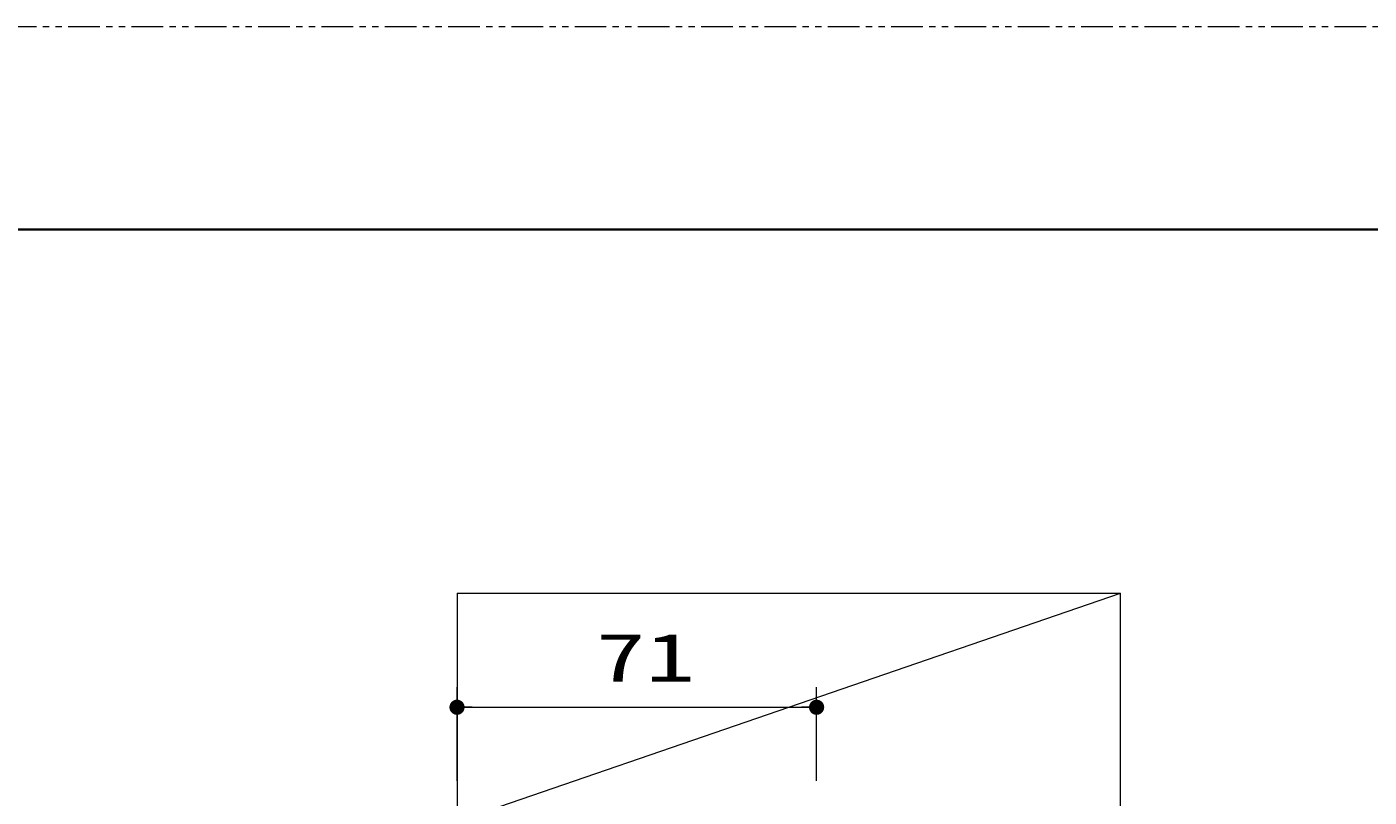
# Model space of a CAD drawing. Units: millimetres, scale not verified. Extents: x -1306 to 1306, y -607 to 607.
# Drawn here: x -852.4 to -587.3, y 441.9 to 594 of the extents above; entities that cross this region are included whole.
import ezdxf
from ezdxf.enums import TextEntityAlignment as Align

# ---------------------------------------------------------------- set-up
doc = ezdxf.new("R2010")
doc.units = ezdxf.units.MM
doc.header["$LTSCALE"] = 5
doc.header["$PDMODE"] = 32
doc.header["$PDSIZE"] = 2.5
doc.linetypes.add('USER1', pattern=[2.5, 1.25, -0.25, 0.25, -0.25, 0.25, -0.25])
for name, color, linetype, lineweight in [('0-1_線(黄)', 2, 'Continuous', 15), ('0-3_陰線', 4, 'USER1', 9), ('1-1_寸法線', 3, 'Continuous', 13), ('1-4_DEFPOINTS', 7, 'Continuous', 5), ('1-5_0', 3, 'Continuous', 25), ('1-7_図面枠', 7, 'Continuous', 35)]:
    doc.layers.add(name, color=color, linetype=linetype, lineweight=lineweight)
doc.styles.add('ＭＳ ゴシック', font='')
doc.styles.get('ＭＳ ゴシック').set_extended_font_data('MS Gothic')

# ---------------------------------------------------------------- blocks, each defined once
blk = doc.blocks.new('_DOT')
at = {"layer": '1-5_0'}
blk.add_line((-2.5, 0), (-5, 0), dxfattribs=at)
for points in [[(0, 0), (-2.5, 0), (-2.48, 0.313)], [(0, 0), (-2.48, -0.313), (-2.5, 0)], [(0, 0), (-2.48, 0.313), (-2.421, 0.622)], [(0, 0), (-2.421, -0.622), (-2.48, -0.313)], [(0, 0), (-2.421, 0.622), (-2.324, 0.92)], [(0, 0), (-2.324, -0.92), (-2.421, -0.622)], [(0, 0), (-2.324, 0.92), (-2.191, 1.204)], [(0, 0), (-2.191, -1.204), (-2.324, -0.92)], [(0, 0), (-2.191, 1.204), (-2.023, 1.469)], [(0, 0), (-2.023, -1.469), (-2.191, -1.204)], [(0, 0), (-2.023, 1.469), (-1.822, 1.711)], [(0, 0), (-1.822, -1.711), (-2.023, -1.469)], [(0, 0), (-1.822, 1.711), (-1.594, 1.926)], [(0, 0), (-1.594, -1.926), (-1.822, -1.711)], [(0, 0), (-1.594, 1.926), (-1.34, 2.111)], [(0, 0), (-1.34, -2.111), (-1.594, -1.926)], [(0, 0), (-1.34, 2.111), (-1.064, 2.262)], [(0, 0), (-1.064, -2.262), (-1.34, -2.111)], [(0, 0), (-1.064, 2.262), (-0.773, 2.378)], [(0, 0), (-0.773, -2.378), (-1.064, -2.262)], [(0, 0), (-0.773, 2.378), (-0.468, 2.456)], [(0, 0), (-0.468, -2.456), (-0.773, -2.378)], [(0, 0), (-0.468, 2.456), (-0.157, 2.495)], [(0, 0), (-0.157, -2.495), (-0.468, -2.456)], [(0, 0), (-0.157, 2.495), (0.157, 2.495)], [(0, 0), (0.157, -2.495), (-0.157, -2.495)], [(0, 0), (0.157, 2.495), (0.468, 2.456)], [(0, 0), (0.468, 2.456), (0.773, 2.378)], [(0, 0), (0.773, 2.378), (1.064, 2.262)], [(0, 0), (1.064, 2.262), (1.34, 2.111)], [(0, 0), (1.34, 2.111), (1.594, 1.926)], [(0, 0), (1.594, 1.926), (1.822, 1.711)], [(0, 0), (1.822, 1.711), (2.023, 1.469)], [(0, 0), (2.023, 1.469), (2.191, 1.204)], [(0, 0), (2.191, 1.204), (2.324, 0.92)], [(0, 0), (2.324, 0.92), (2.421, 0.622)], [(0, 0), (2.421, 0.622), (2.48, 0.313)], [(0, 0), (2.48, 0.313), (2.5, 0)], [(0, 0), (0.468, -2.456), (0.157, -2.495)], [(0, 0), (0.773, -2.378), (0.468, -2.456)], [(0, 0), (1.064, -2.262), (0.773, -2.378)], [(0, 0), (1.34, -2.111), (1.064, -2.262)], [(0, 0), (1.594, -1.926), (1.34, -2.111)], [(0, 0), (1.822, -1.711), (1.594, -1.926)], [(0, 0), (2.023, -1.469), (1.822, -1.711)], [(0, 0), (2.191, -1.204), (2.023, -1.469)], [(0, 0), (2.324, -0.92), (2.191, -1.204)], [(0, 0), (2.421, -0.622), (2.324, -0.92)], [(0, 0), (2.48, -0.313), (2.421, -0.622)], [(0, 0), (2.5, 0), (2.48, -0.313)]]:
    blk.add_solid(points, dxfattribs=at)

msp = doc.modelspace()

# ---------------------------------------------------------------- linework, layer by layer
at = {"layer": '0-1_線(黄)'}
for p, q in [((-767.444, 482.148), (-767.444, 437.148)), ((-767.444, 437.148), (-636.444, 482.148)), ((-767.444, 482.148), (-636.444, 482.148)), ((-636.447, 437.148), (-636.444, 482.148))]:
    msp.add_line(p, q, dxfattribs=at)
at = {"layer": '0-3_陰線'}
msp.add_line((387.036, 594), (-1292.964, 594), dxfattribs=at)
at = {"layer": '1-1_寸法線'}
for p, q in [((-767.444, 445.148), (-767.444, 463.648)), ((-696.444, 445.148), (-696.444, 463.648)), ((-764.444, 459.648), (-699.444, 459.648))]:
    msp.add_line(p, q, dxfattribs=at)
at = {"layer": '1-4_DEFPOINTS'}
msp.add_point((-696.444, 459.648), dxfattribs=at)
at = {"layer": '1-7_図面枠'}
msp.add_lwpolyline([(-1252.964, -554), (347.036, -554), (347.036, 554), (-1252.964, 554)], close=True, dxfattribs=at)

# ---------------------------------------------------------------- block references
at = {"layer": '1-1_寸法線', "xscale": 0.6, "yscale": 0.6, "rotation": 180}
msp.add_blockref('_DOT', (-767.444, 459.648), dxfattribs=at)
at = {"layer": '1-1_寸法線', "xscale": 0.6, "yscale": 0.6}
msp.add_blockref('_DOT', (-696.444, 459.648), dxfattribs=at)

# ---------------------------------------------------------------- texts
at = {"layer": '1-1_寸法線', "style": 'ＭＳ ゴシック', "width": 1.5}
msp.add_text('71', height=9.604, dxfattribs=at).set_placement((-740.039, 461.797), align=Align.BOTTOM_LEFT)

doc.saveas('drawing.dxf')
